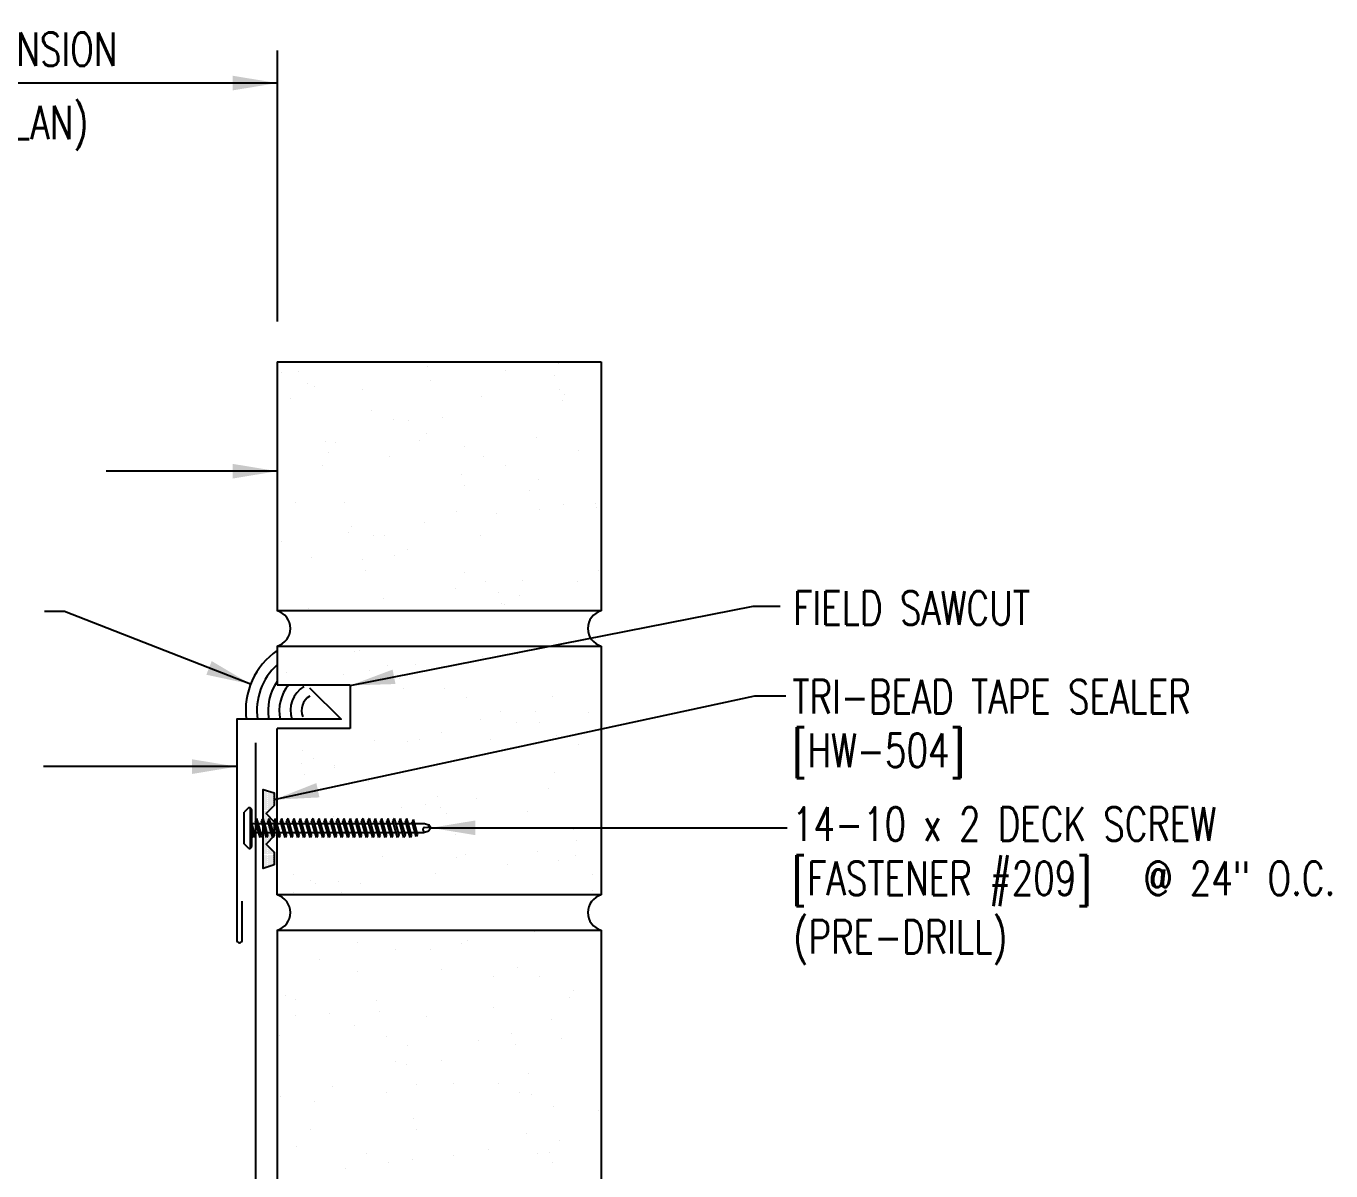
# Model space of a CAD drawing. Extents: x 15.7 to 45.3, y 14.8 to 40.6.
# Drawn here: x 30.68 to 45.28, y 27.77 to 40.58 of the extents above; entities that cross this region are included whole.
import ezdxf

# ---------------------------------------------------------------- set-up
doc = ezdxf.new("R2010")
doc.units = 0
doc.header["$LTSCALE"] = 4
doc.header["$MEASUREMENT"] = 0
doc.layers.get('0').update_dxf_attribs({"linetype": 'CONTINUOUS'})
for name, color, linetype in [('DIM', 2, 'CONTINUOUS'), ('FASTENER', 9, 'CONTINUOUS'), ('SEALANT', 8, 'CONTINUOUS'), ('TAPE', 9, 'CONTINUOUS'), ('TEXT', 2, 'CONTINUOUS'), ('TRIM', 6, 'CONTINUOUS'), ('WALL', 7, 'CONTINUOUS')]:
    doc.layers.add(name, color=color, linetype=linetype)
doc.styles.add('TEXT', font='SIMPLEX.shx', dxfattribs={"width": 0.75, "height": 0.375})
doc.styles.add('TEXT1', font='ROMANS.shx', dxfattribs={"width": 0.75, "height": 0.375})
doc.dimstyles.new('DETAIL$7', dxfattribs={"dimscale": 4, "dimtxt": 0.375, "dimasz": 0.125, "dimexe": 0.0625, "dimexo": 0.0625, "dimgap": 0.0625, "dimtad": 1, "dimdec": 4, "dimzin": 3, "dimdsep": 46, "dimlunit": 4, "dimtxsty": 'TEXT', "dimblk": 'ARCHTICK', "dimcen": 0.0625, "dimclrd": 7, "dimclre": 7, "dimclrt": 2, "dimadec": 0, "dimazin": 0, "dimtfac": 0.6, "dimtdec": 4, "dimtmove": 0, "dimatfit": 3, "dimfxl": 0, "dimfrac": 2, "dimtolj": 1, "dimtzin": 0, "dimarcsym": 0})

# ---------------------------------------------------------------- blocks, each defined once
blk = doc.blocks.new('_ArchTick')
at = {"color": 0, "const_width": 0.15}
blk.add_lwpolyline([(-0.5, -0.5), (0.5, 0.5)], dxfattribs=at)
blk = doc.blocks.new('*X11')
at = {"color": 0}
for p, q in [((-0.434, 0.135), (-0.434, 0.135)), ((-0.434, 0.123), (-0.434, 0.123)), ((-0.422, 0.141), (-0.422, 0.141)), ((-0.422, 0.129), (-0.422, 0.129)), ((-0.422, 0.117), (-0.422, 0.117)), ((-0.422, 0.105), (-0.422, 0.105)), ((-0.422, 0.094), (-0.422, 0.094)), ((-0.422, 0.082), (-0.422, 0.082)), ((-0.41, 0.135), (-0.41, 0.135)), ((-0.41, 0.123), (-0.41, 0.123)), ((-0.41, 0.111), (-0.41, 0.111)), ((-0.41, 0.1), (-0.41, 0.1)), ((-0.41, 0.088), (-0.41, 0.088)), ((-0.41, 0.076), (-0.41, 0.076)), ((-0.41, 0.064), (-0.41, 0.064)), ((-0.41, 0.053), (-0.41, 0.053)), ((-0.41, 0.041), (-0.41, 0.041)), ((-0.398, 0.141), (-0.398, 0.141)), ((-0.398, 0.129), (-0.398, 0.129)), ((-0.398, 0.117), (-0.398, 0.117)), ((-0.398, 0.105), (-0.398, 0.105)), ((-0.398, 0.094), (-0.398, 0.094)), ((-0.398, 0.082), (-0.398, 0.082)), ((-0.398, 0.07), (-0.398, 0.07)), ((-0.398, 0.059), (-0.398, 0.059)), ((-0.398, 0.047), (-0.398, 0.047)), ((-0.398, 0.035), (-0.398, 0.035)), ((-0.398, 0.023), (-0.398, 0.023)), ((-0.387, 0.135), (-0.387, 0.135)), ((-0.387, 0.123), (-0.387, 0.123)), ((-0.387, 0.111), (-0.387, 0.111)), ((-0.387, 0.1), (-0.387, 0.1)), ((-0.387, 0.088), (-0.387, 0.088)), ((-0.387, 0.076), (-0.387, 0.076)), ((-0.387, 0.064), (-0.387, 0.064)), ((-0.387, 0.053), (-0.387, 0.053)), ((-0.387, 0.041), (-0.387, 0.041)), ((-0.387, 0.029), (-0.387, 0.029)), ((-0.375, 0.141), (-0.375, 0.141)), ((-0.375, 0.129), (-0.375, 0.129)), ((-0.375, 0.117), (-0.375, 0.117)), ((-0.375, 0.105), (-0.375, 0.105)), ((-0.375, 0.094), (-0.375, 0.094)), ((-0.375, 0.082), (-0.375, 0.082)), ((-0.375, 0.07), (-0.375, 0.07)), ((-0.375, 0.059), (-0.375, 0.059)), ((-0.375, 0.047), (-0.375, 0.047)), ((-0.375, 0.035), (-0.375, 0.035)), ((-0.375, 0.023), (-0.375, 0.023)), ((-0.363, 0.135), (-0.363, 0.135)), ((-0.363, 0.123), (-0.363, 0.123)), ((-0.363, 0.111), (-0.363, 0.111)), ((-0.363, 0.1), (-0.363, 0.1)), ((-0.363, 0.088), (-0.363, 0.088)), ((-0.363, 0.076), (-0.363, 0.076)), ((-0.363, 0.064), (-0.363, 0.064)), ((-0.363, 0.053), (-0.363, 0.053)), ((-0.363, 0.041), (-0.363, 0.041)), ((-0.363, 0.029), (-0.363, 0.029)), ((-0.352, 0.141), (-0.352, 0.141)), ((-0.352, 0.129), (-0.352, 0.129)), ((-0.352, 0.117), (-0.352, 0.117)), ((-0.352, 0.105), (-0.352, 0.105)), ((-0.352, 0.094), (-0.352, 0.094)), ((-0.352, 0.082), (-0.352, 0.082)), ((-0.352, 0.07), (-0.352, 0.07)), ((-0.352, 0.059), (-0.352, 0.059)), ((-0.352, 0.047), (-0.352, 0.047)), ((-0.352, 0.035), (-0.352, 0.035)), ((-0.352, 0.023), (-0.352, 0.023)), ((-0.34, 0.135), (-0.34, 0.135)), ((-0.34, 0.123), (-0.34, 0.123)), ((-0.34, 0.111), (-0.34, 0.111)), ((-0.34, 0.1), (-0.34, 0.1)), ((-0.34, 0.088), (-0.34, 0.088)), ((-0.34, 0.076), (-0.34, 0.076)), ((-0.34, 0.064), (-0.34, 0.064)), ((-0.34, 0.053), (-0.34, 0.053)), ((-0.34, 0.041), (-0.34, 0.041)), ((-0.34, 0.029), (-0.34, 0.029)), ((-0.328, 0.141), (-0.328, 0.141)), ((-0.328, 0.129), (-0.328, 0.129)), ((-0.328, 0.117), (-0.328, 0.117)), ((-0.328, 0.105), (-0.328, 0.105)), ((-0.328, 0.094), (-0.328, 0.094)), ((-0.328, 0.082), (-0.328, 0.082)), ((-0.328, 0.07), (-0.328, 0.07)), ((-0.328, 0.059), (-0.328, 0.059)), ((-0.328, 0.047), (-0.328, 0.047)), ((-0.328, 0.035), (-0.328, 0.035)), ((-0.328, 0.023), (-0.328, 0.023)), ((-0.316, 0.135), (-0.316, 0.135)), ((-0.316, 0.123), (-0.316, 0.123)), ((-0.316, 0.111), (-0.316, 0.111)), ((-0.316, 0.1), (-0.316, 0.1)), ((-0.316, 0.088), (-0.316, 0.088)), ((-0.316, 0.076), (-0.316, 0.076)), ((-0.316, 0.064), (-0.316, 0.064)), ((-0.316, 0.053), (-0.316, 0.053)), ((-0.316, 0.041), (-0.316, 0.041)), ((-0.316, 0.029), (-0.316, 0.029)), ((-0.305, 0.141), (-0.305, 0.141)), ((-0.305, 0.129), (-0.305, 0.129)), ((-0.305, 0.117), (-0.305, 0.117)), ((-0.305, 0.105), (-0.305, 0.105)), ((-0.305, 0.094), (-0.305, 0.094)), ((-0.305, 0.082), (-0.305, 0.082)), ((-0.305, 0.07), (-0.305, 0.07)), ((-0.305, 0.059), (-0.305, 0.059)), ((-0.305, 0.047), (-0.305, 0.047)), ((-0.305, 0.035), (-0.305, 0.035)), ((-0.305, 0.023), (-0.305, 0.023)), ((-0.293, 0.135), (-0.293, 0.135)), ((-0.293, 0.123), (-0.293, 0.123)), ((-0.293, 0.111), (-0.293, 0.111)), ((-0.293, 0.1), (-0.293, 0.1)), ((-0.293, 0.088), (-0.293, 0.088)), ((-0.293, 0.076), (-0.293, 0.076)), ((-0.293, 0.064), (-0.293, 0.064)), ((-0.293, 0.053), (-0.293, 0.053)), ((-0.293, 0.041), (-0.293, 0.041)), ((-0.293, 0.029), (-0.293, 0.029)), ((-0.281, 0.141), (-0.281, 0.141)), ((-0.281, 0.129), (-0.281, 0.129)), ((-0.281, 0.117), (-0.281, 0.117)), ((-0.281, 0.105), (-0.281, 0.105)), ((-0.281, 0.094), (-0.281, 0.094)), ((-0.281, 0.082), (-0.281, 0.082)), ((-0.281, 0.07), (-0.281, 0.07)), ((-0.281, 0.059), (-0.281, 0.059)), ((-0.281, 0.047), (-0.281, 0.047)), ((-0.281, 0.035), (-0.281, 0.035)), ((-0.281, 0.023), (-0.281, 0.023)), ((-0.27, 0.135), (-0.27, 0.135)), ((-0.27, 0.123), (-0.27, 0.123)), ((-0.27, 0.111), (-0.27, 0.111)), ((-0.27, 0.1), (-0.27, 0.1)), ((-0.27, 0.088), (-0.27, 0.088)), ((-0.27, 0.076), (-0.27, 0.076)), ((-0.27, 0.064), (-0.27, 0.064)), ((-0.27, 0.053), (-0.27, 0.053)), ((-0.27, 0.041), (-0.27, 0.041)), ((-0.27, 0.029), (-0.27, 0.029)), ((-0.258, 0.141), (-0.258, 0.141)), ((-0.258, 0.129), (-0.258, 0.129)), ((-0.258, 0.117), (-0.258, 0.117)), ((-0.258, 0.105), (-0.258, 0.105)), ((-0.258, 0.094), (-0.258, 0.094)), ((-0.258, 0.082), (-0.258, 0.082)), ((-0.258, 0.07), (-0.258, 0.07)), ((-0.258, 0.059), (-0.258, 0.059)), ((-0.258, 0.047), (-0.258, 0.047)), ((-0.258, 0.035), (-0.258, 0.035)), ((-0.258, 0.023), (-0.258, 0.023)), ((-0.246, 0.135), (-0.246, 0.135)), ((-0.246, 0.123), (-0.246, 0.123)), ((-0.246, 0.111), (-0.246, 0.111)), ((-0.246, 0.1), (-0.246, 0.1)), ((-0.246, 0.088), (-0.246, 0.088)), ((-0.246, 0.076), (-0.246, 0.076)), ((-0.246, 0.064), (-0.246, 0.064)), ((-0.246, 0.053), (-0.246, 0.053)), ((-0.246, 0.041), (-0.246, 0.041)), ((-0.234, 0.141), (-0.234, 0.141)), ((-0.234, 0.129), (-0.234, 0.129)), ((-0.234, 0.117), (-0.234, 0.117)), ((-0.234, 0.105), (-0.234, 0.105)), ((-0.234, 0.094), (-0.234, 0.094)), ((-0.234, 0.082), (-0.234, 0.082)), ((-0.234, 0.07), (-0.234, 0.07)), ((-0.234, 0.059), (-0.234, 0.059)), ((-0.234, 0.047), (-0.234, 0.047)), ((-0.223, 0.135), (-0.223, 0.135)), ((-0.223, 0.123), (-0.223, 0.123)), ((-0.223, 0.111), (-0.223, 0.111)), ((-0.223, 0.1), (-0.223, 0.1)), ((-0.223, 0.088), (-0.223, 0.088)), ((-0.223, 0.076), (-0.223, 0.076)), ((-0.223, 0.064), (-0.223, 0.064)), ((-0.211, 0.141), (-0.211, 0.141)), ((-0.211, 0.129), (-0.211, 0.129)), ((-0.211, 0.117), (-0.211, 0.117)), ((-0.211, 0.105), (-0.211, 0.105)), ((-0.211, 0.094), (-0.211, 0.094)), ((-0.211, 0.082), (-0.211, 0.082)), ((-0.211, 0.07), (-0.211, 0.07)), ((-0.199, 0.135), (-0.199, 0.135)), ((-0.199, 0.123), (-0.199, 0.123)), ((-0.199, 0.111), (-0.199, 0.111)), ((-0.199, 0.1), (-0.199, 0.1)), ((-0.199, 0.088), (-0.199, 0.088)), ((-0.188, 0.141), (-0.188, 0.141)), ((-0.188, 0.129), (-0.188, 0.129)), ((-0.188, 0.117), (-0.188, 0.117)), ((-0.188, 0.105), (-0.188, 0.105)), ((-0.188, 0.094), (-0.188, 0.094)), ((-0.176, 0.135), (-0.176, 0.135)), ((-0.176, 0.123), (-0.176, 0.123)), ((-0.176, 0.111), (-0.176, 0.111)), ((-0.164, 0.141), (-0.164, 0.141)), ((-0.164, 0.129), (-0.164, 0.129)), ((-0.164, 0.117), (-0.164, 0.117)), ((-0.164, 0.105), (-0.164, 0.105)), ((-0.152, 0.135), (-0.152, 0.135)), ((-0.152, 0.123), (-0.152, 0.123)), ((-0.152, 0.111), (-0.152, 0.111)), ((-0.152, 0.1), (-0.152, 0.1)), ((-0.141, 0.141), (-0.141, 0.141)), ((-0.141, 0.129), (-0.141, 0.129)), ((-0.141, 0.117), (-0.141, 0.117)), ((-0.141, 0.105), (-0.141, 0.105)), ((-0.141, 0.094), (-0.141, 0.094)), ((-0.141, 0.082), (-0.141, 0.082)), ((-0.129, 0.135), (-0.129, 0.135)), ((-0.129, 0.123), (-0.129, 0.123)), ((-0.129, 0.111), (-0.129, 0.111)), ((-0.129, 0.1), (-0.129, 0.1)), ((-0.129, 0.088), (-0.129, 0.088)), ((-0.129, 0.076), (-0.129, 0.076)), ((-0.117, 0.141), (-0.117, 0.141)), ((-0.117, 0.129), (-0.117, 0.129)), ((-0.117, 0.117), (-0.117, 0.117)), ((-0.117, 0.105), (-0.117, 0.105)), ((-0.117, 0.094), (-0.117, 0.094)), ((-0.117, 0.082), (-0.117, 0.082)), ((-0.117, 0.07), (-0.117, 0.07)), ((-0.117, 0.059), (-0.117, 0.059)), ((-0.105, 0.135), (-0.105, 0.135)), ((-0.105, 0.123), (-0.105, 0.123)), ((-0.105, 0.111), (-0.105, 0.111)), ((-0.105, 0.1), (-0.105, 0.1)), ((-0.105, 0.088), (-0.105, 0.088)), ((-0.105, 0.076), (-0.105, 0.076)), ((-0.105, 0.064), (-0.105, 0.064)), ((-0.105, 0.053), (-0.105, 0.053)), ((-0.094, 0.141), (-0.094, 0.141)), ((-0.094, 0.129), (-0.094, 0.129)), ((-0.094, 0.117), (-0.094, 0.117)), ((-0.094, 0.105), (-0.094, 0.105)), ((-0.094, 0.094), (-0.094, 0.094)), ((-0.094, 0.082), (-0.094, 0.082)), ((-0.094, 0.07), (-0.094, 0.07)), ((-0.094, 0.059), (-0.094, 0.059)), ((-0.094, 0.047), (-0.094, 0.047)), ((-0.094, 0.035), (-0.094, 0.035)), ((-0.082, 0.135), (-0.082, 0.135)), ((-0.082, 0.123), (-0.082, 0.123)), ((-0.082, 0.111), (-0.082, 0.111)), ((-0.082, 0.1), (-0.082, 0.1)), ((-0.082, 0.088), (-0.082, 0.088)), ((-0.082, 0.076), (-0.082, 0.076)), ((-0.082, 0.064), (-0.082, 0.064)), ((-0.082, 0.053), (-0.082, 0.053)), ((-0.082, 0.041), (-0.082, 0.041)), ((-0.082, 0.029), (-0.082, 0.029)), ((-0.07, 0.141), (-0.07, 0.141)), ((-0.07, 0.129), (-0.07, 0.129)), ((-0.07, 0.117), (-0.07, 0.117)), ((-0.07, 0.105), (-0.07, 0.105)), ((-0.07, 0.094), (-0.07, 0.094)), ((-0.07, 0.082), (-0.07, 0.082)), ((-0.07, 0.07), (-0.07, 0.07)), ((-0.07, 0.059), (-0.07, 0.059)), ((-0.07, 0.047), (-0.07, 0.047)), ((-0.07, 0.035), (-0.07, 0.035)), ((-0.07, 0.023), (-0.07, 0.023)), ((-0.059, 0.135), (-0.059, 0.135)), ((-0.059, 0.123), (-0.059, 0.123)), ((-0.059, 0.111), (-0.059, 0.111)), ((-0.059, 0.1), (-0.059, 0.1)), ((-0.059, 0.088), (-0.059, 0.088)), ((-0.059, 0.076), (-0.059, 0.076)), ((-0.059, 0.064), (-0.059, 0.064)), ((-0.059, 0.053), (-0.059, 0.053)), ((-0.059, 0.041), (-0.059, 0.041)), ((-0.059, 0.029), (-0.059, 0.029)), ((-0.047, 0.141), (-0.047, 0.141)), ((-0.047, 0.129), (-0.047, 0.129)), ((-0.047, 0.117), (-0.047, 0.117)), ((-0.047, 0.105), (-0.047, 0.105)), ((-0.047, 0.094), (-0.047, 0.094)), ((-0.047, 0.082), (-0.047, 0.082)), ((-0.047, 0.07), (-0.047, 0.07)), ((-0.047, 0.059), (-0.047, 0.059)), ((-0.047, 0.047), (-0.047, 0.047)), ((-0.047, 0.035), (-0.047, 0.035)), ((-0.047, 0.023), (-0.047, 0.023)), ((-0.035, 0.135), (-0.035, 0.135)), ((-0.035, 0.123), (-0.035, 0.123)), ((-0.035, 0.111), (-0.035, 0.111)), ((-0.035, 0.1), (-0.035, 0.1)), ((-0.035, 0.088), (-0.035, 0.088)), ((-0.035, 0.076), (-0.035, 0.076)), ((-0.035, 0.064), (-0.035, 0.064)), ((-0.035, 0.053), (-0.035, 0.053)), ((-0.035, 0.041), (-0.035, 0.041)), ((-0.035, 0.029), (-0.035, 0.029)), ((-0.023, 0.141), (-0.023, 0.141)), ((-0.023, 0.129), (-0.023, 0.129)), ((-0.023, 0.117), (-0.023, 0.117)), ((-0.023, 0.105), (-0.023, 0.105)), ((-0.023, 0.094), (-0.023, 0.094)), ((-0.023, 0.082), (-0.023, 0.082)), ((-0.023, 0.07), (-0.023, 0.07)), ((-0.023, 0.059), (-0.023, 0.059)), ((-0.023, 0.047), (-0.023, 0.047)), ((-0.023, 0.035), (-0.023, 0.035)), ((-0.023, 0.023), (-0.023, 0.023)), ((-0.012, 0.135), (-0.012, 0.135)), ((-0.012, 0.123), (-0.012, 0.123)), ((-0.012, 0.111), (-0.012, 0.111)), ((-0.012, 0.1), (-0.012, 0.1)), ((-0.012, 0.088), (-0.012, 0.088)), ((-0.012, 0.076), (-0.012, 0.076)), ((-0.012, 0.064), (-0.012, 0.064)), ((-0.012, 0.053), (-0.012, 0.053)), ((-0.012, 0.041), (-0.012, 0.041)), ((-0.012, 0.029), (-0.012, 0.029)), ((0, 0.141), (0, 0.141)), ((0, 0.129), (0, 0.129)), ((0, 0.117), (0, 0.117)), ((0, 0.105), (0, 0.105)), ((0, 0.094), (0, 0.094)), ((0, 0.082), (0, 0.082)), ((0, 0.07), (0, 0.07)), ((0, 0.059), (0, 0.059)), ((0, 0.047), (0, 0.047)), ((0, 0.035), (0, 0.035)), ((0, 0.023), (0, 0.023)), ((0.012, 0.135), (0.012, 0.135)), ((0.012, 0.123), (0.012, 0.123)), ((0.012, 0.111), (0.012, 0.111)), ((0.012, 0.1), (0.012, 0.1)), ((0.012, 0.088), (0.012, 0.088)), ((0.012, 0.076), (0.012, 0.076)), ((0.012, 0.064), (0.012, 0.064)), ((0.012, 0.053), (0.012, 0.053)), ((0.012, 0.041), (0.012, 0.041)), ((0.012, 0.029), (0.012, 0.029)), ((0.023, 0.141), (0.023, 0.141)), ((0.023, 0.129), (0.023, 0.129)), ((0.023, 0.117), (0.023, 0.117)), ((0.023, 0.105), (0.023, 0.105)), ((0.023, 0.094), (0.023, 0.094)), ((0.023, 0.082), (0.023, 0.082)), ((0.023, 0.07), (0.023, 0.07)), ((0.023, 0.059), (0.023, 0.059)), ((0.023, 0.047), (0.023, 0.047)), ((0.023, 0.035), (0.023, 0.035)), ((0.023, 0.023), (0.023, 0.023)), ((0.035, 0.135), (0.035, 0.135)), ((0.035, 0.123), (0.035, 0.123)), ((0.035, 0.111), (0.035, 0.111)), ((0.035, 0.1), (0.035, 0.1)), ((0.035, 0.088), (0.035, 0.088)), ((0.035, 0.076), (0.035, 0.076)), ((0.035, 0.064), (0.035, 0.064)), ((0.035, 0.053), (0.035, 0.053)), ((0.035, 0.041), (0.035, 0.041)), ((0.035, 0.029), (0.035, 0.029)), ((0.047, 0.141), (0.047, 0.141)), ((0.047, 0.129), (0.047, 0.129)), ((0.047, 0.117), (0.047, 0.117)), ((0.047, 0.105), (0.047, 0.105)), ((0.047, 0.094), (0.047, 0.094)), ((0.047, 0.082), (0.047, 0.082)), ((0.047, 0.07), (0.047, 0.07)), ((0.047, 0.059), (0.047, 0.059)), ((0.047, 0.047), (0.047, 0.047)), ((0.047, 0.035), (0.047, 0.035)), ((0.047, 0.023), (0.047, 0.023)), ((0.059, 0.135), (0.059, 0.135)), ((0.059, 0.123), (0.059, 0.123)), ((0.059, 0.111), (0.059, 0.111)), ((0.059, 0.1), (0.059, 0.1)), ((0.059, 0.088), (0.059, 0.088)), ((0.059, 0.076), (0.059, 0.076)), ((0.059, 0.064), (0.059, 0.064)), ((0.059, 0.053), (0.059, 0.053)), ((0.059, 0.041), (0.059, 0.041)), ((0.059, 0.029), (0.059, 0.029)), ((0.07, 0.141), (0.07, 0.141)), ((0.07, 0.129), (0.07, 0.129)), ((0.07, 0.117), (0.07, 0.117)), ((0.07, 0.105), (0.07, 0.105)), ((0.07, 0.094), (0.07, 0.094)), ((0.07, 0.082), (0.07, 0.082)), ((0.07, 0.07), (0.07, 0.07)), ((0.07, 0.059), (0.07, 0.059)), ((0.07, 0.047), (0.07, 0.047)), ((0.07, 0.035), (0.07, 0.035)), ((0.07, 0.023), (0.07, 0.023)), ((0.082, 0.135), (0.082, 0.135)), ((0.082, 0.123), (0.082, 0.123)), ((0.082, 0.111), (0.082, 0.111)), ((0.082, 0.1), (0.082, 0.1)), ((0.082, 0.088), (0.082, 0.088)), ((0.082, 0.076), (0.082, 0.076)), ((0.082, 0.064), (0.082, 0.064)), ((0.082, 0.053), (0.082, 0.053)), ((0.082, 0.041), (0.082, 0.041)), ((0.082, 0.029), (0.082, 0.029)), ((0.094, 0.141), (0.094, 0.141)), ((0.094, 0.129), (0.094, 0.129)), ((0.094, 0.117), (0.094, 0.117)), ((0.094, 0.105), (0.094, 0.105)), ((0.094, 0.094), (0.094, 0.094)), ((0.094, 0.082), (0.094, 0.082)), ((0.094, 0.07), (0.094, 0.07)), ((0.094, 0.059), (0.094, 0.059)), ((0.094, 0.047), (0.094, 0.047)), ((0.094, 0.035), (0.094, 0.035)), ((0.105, 0.135), (0.105, 0.135)), ((0.105, 0.123), (0.105, 0.123)), ((0.105, 0.111), (0.105, 0.111)), ((0.105, 0.1), (0.105, 0.1)), ((0.105, 0.088), (0.105, 0.088)), ((0.105, 0.076), (0.105, 0.076)), ((0.105, 0.064), (0.105, 0.064)), ((0.105, 0.053), (0.105, 0.053)), ((0.117, 0.141), (0.117, 0.141)), ((0.117, 0.129), (0.117, 0.129)), ((0.117, 0.117), (0.117, 0.117)), ((0.117, 0.105), (0.117, 0.105)), ((0.117, 0.094), (0.117, 0.094)), ((0.117, 0.082), (0.117, 0.082)), ((0.117, 0.07), (0.117, 0.07)), ((0.117, 0.059), (0.117, 0.059)), ((0.129, 0.135), (0.129, 0.135)), ((0.129, 0.123), (0.129, 0.123)), ((0.129, 0.111), (0.129, 0.111)), ((0.129, 0.1), (0.129, 0.1)), ((0.129, 0.088), (0.129, 0.088)), ((0.129, 0.076), (0.129, 0.076)), ((0.141, 0.141), (0.141, 0.141)), ((0.141, 0.129), (0.141, 0.129)), ((0.141, 0.117), (0.141, 0.117)), ((0.141, 0.105), (0.141, 0.105)), ((0.141, 0.094), (0.141, 0.094)), ((0.141, 0.082), (0.141, 0.082)), ((0.152, 0.135), (0.152, 0.135)), ((0.152, 0.123), (0.152, 0.123)), ((0.152, 0.111), (0.152, 0.111)), ((0.152, 0.1), (0.152, 0.1)), ((0.164, 0.141), (0.164, 0.141)), ((0.164, 0.129), (0.164, 0.129)), ((0.164, 0.117), (0.164, 0.117)), ((0.164, 0.105), (0.164, 0.105)), ((0.176, 0.135), (0.176, 0.135)), ((0.176, 0.123), (0.176, 0.123)), ((0.176, 0.111), (0.176, 0.111)), ((0.188, 0.141), (0.188, 0.141)), ((0.188, 0.129), (0.188, 0.129)), ((0.188, 0.117), (0.188, 0.117)), ((0.188, 0.105), (0.188, 0.105)), ((0.188, 0.094), (0.188, 0.094)), ((0.199, 0.135), (0.199, 0.135)), ((0.199, 0.123), (0.199, 0.123)), ((0.199, 0.111), (0.199, 0.111)), ((0.199, 0.1), (0.199, 0.1)), ((0.199, 0.088), (0.199, 0.088)), ((0.211, 0.141), (0.211, 0.141)), ((0.211, 0.129), (0.211, 0.129)), ((0.211, 0.117), (0.211, 0.117)), ((0.211, 0.105), (0.211, 0.105)), ((0.211, 0.094), (0.211, 0.094)), ((0.211, 0.082), (0.211, 0.082)), ((0.211, 0.07), (0.211, 0.07)), ((0.223, 0.135), (0.223, 0.135)), ((0.223, 0.123), (0.223, 0.123)), ((0.223, 0.111), (0.223, 0.111)), ((0.223, 0.1), (0.223, 0.1)), ((0.223, 0.088), (0.223, 0.088)), ((0.223, 0.076), (0.223, 0.076)), ((0.223, 0.064), (0.223, 0.064)), ((0.234, 0.141), (0.234, 0.141)), ((0.234, 0.129), (0.234, 0.129)), ((0.234, 0.117), (0.234, 0.117)), ((0.234, 0.105), (0.234, 0.105)), ((0.234, 0.094), (0.234, 0.094)), ((0.234, 0.082), (0.234, 0.082)), ((0.234, 0.07), (0.234, 0.07)), ((0.234, 0.059), (0.234, 0.059)), ((0.234, 0.047), (0.234, 0.047)), ((0.246, 0.135), (0.246, 0.135)), ((0.246, 0.123), (0.246, 0.123)), ((0.246, 0.111), (0.246, 0.111)), ((0.246, 0.1), (0.246, 0.1)), ((0.246, 0.088), (0.246, 0.088)), ((0.246, 0.076), (0.246, 0.076)), ((0.246, 0.064), (0.246, 0.064)), ((0.246, 0.053), (0.246, 0.053)), ((0.246, 0.041), (0.246, 0.041)), ((0.258, 0.141), (0.258, 0.141)), ((0.258, 0.129), (0.258, 0.129)), ((0.258, 0.117), (0.258, 0.117)), ((0.258, 0.105), (0.258, 0.105)), ((0.258, 0.094), (0.258, 0.094)), ((0.258, 0.082), (0.258, 0.082)), ((0.258, 0.07), (0.258, 0.07)), ((0.258, 0.059), (0.258, 0.059)), ((0.258, 0.047), (0.258, 0.047)), ((0.258, 0.035), (0.258, 0.035)), ((0.258, 0.023), (0.258, 0.023)), ((0.27, 0.135), (0.27, 0.135)), ((0.27, 0.123), (0.27, 0.123)), ((0.27, 0.111), (0.27, 0.111)), ((0.27, 0.1), (0.27, 0.1)), ((0.27, 0.088), (0.27, 0.088)), ((0.27, 0.076), (0.27, 0.076)), ((0.27, 0.064), (0.27, 0.064)), ((0.27, 0.053), (0.27, 0.053)), ((0.27, 0.041), (0.27, 0.041)), ((0.27, 0.029), (0.27, 0.029)), ((0.281, 0.141), (0.281, 0.141)), ((0.281, 0.129), (0.281, 0.129)), ((0.281, 0.117), (0.281, 0.117)), ((0.281, 0.105), (0.281, 0.105)), ((0.281, 0.094), (0.281, 0.094)), ((0.281, 0.082), (0.281, 0.082)), ((0.281, 0.07), (0.281, 0.07)), ((0.281, 0.059), (0.281, 0.059)), ((0.281, 0.047), (0.281, 0.047)), ((0.281, 0.035), (0.281, 0.035)), ((0.281, 0.023), (0.281, 0.023)), ((0.293, 0.135), (0.293, 0.135)), ((0.293, 0.123), (0.293, 0.123)), ((0.293, 0.111), (0.293, 0.111)), ((0.293, 0.1), (0.293, 0.1)), ((0.293, 0.088), (0.293, 0.088)), ((0.293, 0.076), (0.293, 0.076)), ((0.293, 0.064), (0.293, 0.064)), ((0.293, 0.053), (0.293, 0.053)), ((0.293, 0.041), (0.293, 0.041)), ((0.293, 0.029), (0.293, 0.029)), ((0.305, 0.141), (0.305, 0.141)), ((0.305, 0.129), (0.305, 0.129)), ((0.305, 0.117), (0.305, 0.117)), ((0.305, 0.105), (0.305, 0.105)), ((0.305, 0.094), (0.305, 0.094)), ((0.305, 0.082), (0.305, 0.082)), ((0.305, 0.07), (0.305, 0.07)), ((0.305, 0.059), (0.305, 0.059)), ((0.305, 0.047), (0.305, 0.047)), ((0.305, 0.035), (0.305, 0.035)), ((0.305, 0.023), (0.305, 0.023)), ((0.316, 0.135), (0.316, 0.135)), ((0.316, 0.123), (0.316, 0.123)), ((0.316, 0.111), (0.316, 0.111)), ((0.316, 0.1), (0.316, 0.1)), ((0.316, 0.088), (0.316, 0.088)), ((0.316, 0.076), (0.316, 0.076)), ((0.316, 0.064), (0.316, 0.064)), ((0.316, 0.053), (0.316, 0.053)), ((0.316, 0.041), (0.316, 0.041)), ((0.316, 0.029), (0.316, 0.029)), ((0.328, 0.141), (0.328, 0.141)), ((0.328, 0.129), (0.328, 0.129)), ((0.328, 0.117), (0.328, 0.117)), ((0.328, 0.105), (0.328, 0.105)), ((0.328, 0.094), (0.328, 0.094)), ((0.328, 0.082), (0.328, 0.082)), ((0.328, 0.07), (0.328, 0.07)), ((0.328, 0.059), (0.328, 0.059)), ((0.328, 0.047), (0.328, 0.047)), ((0.328, 0.035), (0.328, 0.035)), ((0.328, 0.023), (0.328, 0.023)), ((0.34, 0.135), (0.34, 0.135)), ((0.34, 0.123), (0.34, 0.123)), ((0.34, 0.111), (0.34, 0.111)), ((0.34, 0.1), (0.34, 0.1)), ((0.34, 0.088), (0.34, 0.088)), ((0.34, 0.076), (0.34, 0.076)), ((0.34, 0.064), (0.34, 0.064)), ((0.34, 0.053), (0.34, 0.053)), ((0.34, 0.041), (0.34, 0.041)), ((0.34, 0.029), (0.34, 0.029)), ((0.352, 0.141), (0.352, 0.141)), ((0.352, 0.129), (0.352, 0.129)), ((0.352, 0.117), (0.352, 0.117)), ((0.352, 0.105), (0.352, 0.105)), ((0.352, 0.094), (0.352, 0.094)), ((0.352, 0.082), (0.352, 0.082)), ((0.352, 0.07), (0.352, 0.07)), ((0.352, 0.059), (0.352, 0.059)), ((0.352, 0.047), (0.352, 0.047)), ((0.352, 0.035), (0.352, 0.035)), ((0.352, 0.023), (0.352, 0.023)), ((0.363, 0.135), (0.363, 0.135)), ((0.363, 0.123), (0.363, 0.123)), ((0.363, 0.111), (0.363, 0.111)), ((0.363, 0.1), (0.363, 0.1)), ((0.363, 0.088), (0.363, 0.088)), ((0.363, 0.076), (0.363, 0.076)), ((0.363, 0.064), (0.363, 0.064)), ((0.363, 0.053), (0.363, 0.053)), ((0.363, 0.041), (0.363, 0.041)), ((0.363, 0.029), (0.363, 0.029)), ((0.375, 0.141), (0.375, 0.141)), ((0.375, 0.129), (0.375, 0.129)), ((0.375, 0.117), (0.375, 0.117)), ((0.375, 0.105), (0.375, 0.105)), ((0.375, 0.094), (0.375, 0.094)), ((0.375, 0.082), (0.375, 0.082)), ((0.375, 0.07), (0.375, 0.07)), ((0.375, 0.059), (0.375, 0.059)), ((0.375, 0.047), (0.375, 0.047)), ((0.375, 0.035), (0.375, 0.035)), ((0.375, 0.023), (0.375, 0.023)), ((0.387, 0.135), (0.387, 0.135)), ((0.387, 0.123), (0.387, 0.123)), ((0.387, 0.111), (0.387, 0.111)), ((0.387, 0.1), (0.387, 0.1)), ((0.387, 0.088), (0.387, 0.088)), ((0.387, 0.076), (0.387, 0.076)), ((0.387, 0.064), (0.387, 0.064)), ((0.387, 0.053), (0.387, 0.053)), ((0.387, 0.041), (0.387, 0.041)), ((0.387, 0.029), (0.387, 0.029)), ((0.398, 0.141), (0.398, 0.141)), ((0.398, 0.129), (0.398, 0.129)), ((0.398, 0.117), (0.398, 0.117)), ((0.398, 0.105), (0.398, 0.105)), ((0.398, 0.094), (0.398, 0.094)), ((0.398, 0.082), (0.398, 0.082)), ((0.398, 0.07), (0.398, 0.07)), ((0.398, 0.059), (0.398, 0.059)), ((0.398, 0.047), (0.398, 0.047)), ((0.398, 0.035), (0.398, 0.035)), ((0.398, 0.023), (0.398, 0.023)), ((0.41, 0.135), (0.41, 0.135)), ((0.41, 0.123), (0.41, 0.123)), ((0.41, 0.111), (0.41, 0.111)), ((0.41, 0.1), (0.41, 0.1)), ((0.41, 0.088), (0.41, 0.088)), ((0.41, 0.076), (0.41, 0.076)), ((0.41, 0.064), (0.41, 0.064)), ((0.41, 0.053), (0.41, 0.053)), ((0.41, 0.041), (0.41, 0.041)), ((0.422, 0.141), (0.422, 0.141)), ((0.422, 0.129), (0.422, 0.129)), ((0.422, 0.117), (0.422, 0.117)), ((0.422, 0.105), (0.422, 0.105)), ((0.422, 0.094), (0.422, 0.094)), ((0.422, 0.082), (0.422, 0.082)), ((0.434, 0.135), (0.434, 0.135)), ((0.434, 0.123), (0.434, 0.123))]:
    blk.add_line(p, q, dxfattribs=at)
blk = doc.blocks.new('MB_DBTAP')
at = {"layer": 'TAPE', "color": 9}
blk.add_lwpolyline([(-0.403, 0.018), (-0.442, 0.141), (0.442, 0.141), (0.403, 0.018), (0.26, 0.018), (0.17, 0.109), (0.079, 0.018), (0, 0.018), (-0.079, 0.018), (-0.17, 0.109), (-0.26, 0.018)], close=True, dxfattribs=at)
at = {"layer": 'TAPE', "color": 251}
blk.add_blockref('*X11', (0, 0), dxfattribs=at)
blk = doc.blocks.new('A$C7D392131')
at = {"layer": 'WALL'}
for p, q in [((-12.651, 0), (-12.651, -2.715)), ((-12.651, 0), (-12.651, -2.786)), ((-9.026, 0), (-9.026, -2.786)), ((-9.026, -2.786), (-12.651, -2.786)), ((-12.651, -3.18), (-9.026, -3.18)), ((-12.651, -3.18), (-12.651, -3.614)), ((-9.026, -3.18), (-9.026, -5.966)), ((-12.651, -3.614), (-11.834, -3.614)), ((-11.834, -3.614), (-11.834, -4.103)), ((-12.651, -5.966), (-12.651, -4.103)), ((-11.834, -4.103), (-12.651, -4.103)), ((-9.026, -5.966), (-12.651, -5.966)), ((-12.651, -6.36), (-9.026, -6.36)), ((-12.651, -6.36), (-12.651, -9.146)), ((-9.026, -6.36), (-9.026, -9.146))]:
    blk.add_line(p, q, dxfattribs=at)
at = {"layer": 'WALL', "linetype": 'Continuous'}
for p, q in [((-12.608, -0.121), (-12.608, -0.121)), ((-12.411, -0.104), (-12.411, -0.104)), ((-10.973, -0.054), (-10.973, -0.054)), ((-10.096, -0.097), (-10.096, -0.097)), ((-9.503, -0.018), (-9.503, -0.018)), ((-12.317, -0.246), (-12.317, -0.246)), ((-12.229, -0.278), (-12.229, -0.278)), ((-10.939, -0.208), (-10.939, -0.208)), ((-9.55, -0.148), (-9.55, -0.148)), ((-12.498, -0.413), (-12.498, -0.413)), ((-11.693, -0.307), (-11.693, -0.307)), ((-10.369, -0.392), (-10.369, -0.392)), ((-9.49, -0.307), (-9.49, -0.307)), ((-9.452, -0.426), (-9.452, -0.426)), ((-9.435, -0.37), (-9.435, -0.37)), ((-11.597, -0.54), (-11.597, -0.54)), ((-11.354, -0.641), (-11.354, -0.641)), ((-11.176, -0.658), (-11.176, -0.658)), ((-10.796, -0.617), (-10.796, -0.617)), ((-10.975, -0.798), (-10.975, -0.798)), ((-9.745, -0.841), (-9.745, -0.841)), ((-12.114, -0.889), (-12.114, -0.889)), ((-12.077, -1.009), (-12.077, -1.009)), ((-11.995, -0.902), (-11.995, -0.902)), ((-11.061, -0.88), (-11.061, -0.88)), ((-10.551, -0.947), (-10.551, -0.947)), ((-9.275, -0.989), (-9.275, -0.989)), ((-12.147, -1.157), (-12.147, -1.157)), ((-11.393, -1.058), (-11.393, -1.058)), ((-10.342, -1.06), (-10.342, -1.06)), ((-10.1, -1.16), (-10.1, -1.16)), ((-10.593, -1.261), (-10.593, -1.261)), ((-10.555, -1.38), (-10.555, -1.38)), ((-9.826, -1.434), (-9.826, -1.434)), ((-9.721, -1.317), (-9.721, -1.317)), ((-12.447, -1.577), (-12.447, -1.577)), ((-11.899, -1.571), (-11.899, -1.571)), ((-9.446, -1.592), (-9.446, -1.592)), ((-9.088, -1.579), (-9.088, -1.579)), ((-10.645, -1.678), (-10.645, -1.678)), ((-10.2, -1.691), (-10.2, -1.691)), ((-9.711, -1.656), (-9.711, -1.656)), ((-9.072, -1.632), (-9.072, -1.632)), ((-9.034, -1.751), (-9.034, -1.751)), ((-11.814, -1.839), (-11.814, -1.839)), ((-11.005, -1.797), (-11.005, -1.797)), ((-12.601, -2.007), (-12.601, -2.007)), ((-11.848, -1.908), (-11.848, -1.908)), ((-11.572, -1.94), (-11.572, -1.94)), ((-11.453, -1.944), (-11.453, -1.944)), ((-10.378, -1.943), (-10.378, -1.943)), ((-12.272, -2.188), (-12.272, -2.188)), ((-11.337, -2.166), (-11.337, -2.166)), ((-11.193, -2.097), (-11.193, -2.097)), ((-11.696, -2.215), (-11.696, -2.215)), ((-11.659, -2.334), (-11.659, -2.334)), ((-9.058, -2.331), (-9.058, -2.331)), ((-10.56, -2.359), (-10.56, -2.359)), ((-10.318, -2.459), (-10.318, -2.459)), ((-9.901, -2.442), (-9.901, -2.442)), ((-9.295, -2.454), (-9.295, -2.454)), ((-10.654, -2.541), (-10.654, -2.541)), ((-10.175, -2.586), (-10.175, -2.586)), ((-9.939, -2.616), (-9.939, -2.616)), ((-12.302, -2.758), (-12.302, -2.758)), ((-11.46, -2.647), (-11.46, -2.647)), ((-10.137, -2.706), (-10.137, -2.706)), ((-10.103, -2.72), (-10.103, -2.72)), ((-9.512, -3.181), (-9.512, -3.181)), ((-11.789, -3.239), (-11.789, -3.239)), ((-11.729, -3.23), (-11.729, -3.23)), ((-10.355, -3.292), (-10.355, -3.292)), ((-9.96, -3.268), (-9.96, -3.268)), ((-12.548, -3.474), (-12.548, -3.474)), ((-11.914, -3.497), (-11.914, -3.497)), ((-11.614, -3.452), (-11.614, -3.452)), ((-11.411, -3.396), (-11.411, -3.396)), ((-11.108, -3.391), (-11.108, -3.391)), ((-11.278, -3.541), (-11.278, -3.541)), ((-11.241, -3.66), (-11.241, -3.66)), ((-10.778, -3.658), (-10.778, -3.658)), ((-10.535, -3.758), (-10.535, -3.758)), ((-9.572, -3.74), (-9.572, -3.74)), ((-10.156, -3.915), (-10.156, -3.915)), ((-9.757, -3.912), (-9.757, -3.912)), ((-9.161, -3.925), (-9.161, -3.925)), ((-10.379, -4.006), (-10.379, -4.006)), ((-9.967, -4.031), (-9.967, -4.031)), ((-9.719, -4.031), (-9.719, -4.031)), ((-11.063, -4.223), (-11.063, -4.223)), ((-10.809, -4.142), (-10.809, -4.142)), ((-10.264, -4.228), (-10.264, -4.228)), ((-9.524, -4.177), (-9.524, -4.177)), ((-12.368, -4.347), (-12.368, -4.347)), ((-11.563, -4.241), (-11.563, -4.241)), ((-11.198, -4.25), (-11.198, -4.25)), ((-9.281, -4.278), (-9.281, -4.278)), ((-12.381, -4.495), (-12.381, -4.495)), ((-12.25, -4.438), (-12.25, -4.438)), ((-12.005, -4.517), (-12.005, -4.517)), ((-12.344, -4.614), (-12.344, -4.614)), ((-12.007, -4.538), (-12.007, -4.538)), ((-9.542, -4.594), (-9.542, -4.594)), ((-11.89, -4.738), (-11.89, -4.738)), ((-11.628, -4.695), (-11.628, -4.695)), ((-9.616, -4.775), (-9.616, -4.775)), ((-9.029, -4.783), (-9.029, -4.783)), ((-10.996, -4.957), (-10.996, -4.957)), ((-10.86, -4.866), (-10.86, -4.866)), ((-10.421, -4.881), (-10.421, -4.881)), ((-12.017, -5.091), (-12.017, -5.091)), ((-11.264, -4.992), (-11.264, -4.992)), ((-10.823, -4.986), (-10.823, -4.986)), ((-10.753, -5.057), (-10.753, -5.057)), ((-9.848, -5.027), (-9.848, -5.027)), ((-12.166, -5.177), (-12.166, -5.177)), ((-10.374, -5.214), (-10.374, -5.214)), ((-9.339, -5.238), (-9.339, -5.238)), ((-10.655, -5.293), (-10.655, -5.293)), ((-9.302, -5.357), (-9.302, -5.357)), ((-11.474, -5.537), (-11.474, -5.537)), ((-10.645, -5.548), (-10.645, -5.548)), ((-10.54, -5.514), (-10.54, -5.514)), ((-9.741, -5.476), (-9.741, -5.476)), ((-9.316, -5.526), (-9.316, -5.526)), ((-10.07, -5.625), (-10.07, -5.625)), ((-9.499, -5.577), (-9.499, -5.577)), ((-12.467, -5.737), (-12.467, -5.737)), ((-12.282, -5.803), (-12.282, -5.803)), ((-12.225, -5.837), (-12.225, -5.837)), ((-11.963, -5.82), (-11.963, -5.82)), ((-11.718, -5.842), (-11.718, -5.842)), ((-10.876, -5.731), (-10.876, -5.731)), ((-9.12, -5.734), (-9.12, -5.734)), ((-12.472, -5.941), (-12.472, -5.941)), ((-11.926, -5.94), (-11.926, -5.94)), ((-9.124, -5.92), (-9.124, -5.92)), ((-9.771, -6.376), (-9.771, -6.376)), ((-11.748, -6.502), (-11.748, -6.502)), ((-10.592, -6.513), (-10.592, -6.513)), ((-10.524, -6.475), (-10.524, -6.475)), ((-12.173, -6.692), (-12.173, -6.692)), ((-11.33, -6.581), (-11.33, -6.581)), ((-10.932, -6.579), (-10.932, -6.579)), ((-11.751, -6.823), (-11.751, -6.823)), ((-10.816, -6.801), (-10.816, -6.801)), ((-9.959, -6.776), (-9.959, -6.776)), ((-10.227, -6.874), (-10.227, -6.874)), ((-9.717, -6.876), (-9.717, -6.876)), ((-12.558, -7.089), (-12.558, -7.089)), ((-12.443, -7.136), (-12.443, -7.136)), ((-11.545, -7.146), (-11.545, -7.146)), ((-9.383, -7.115), (-9.383, -7.115)), ((-9.338, -7.033), (-9.338, -7.033)), ((-12.064, -7.293), (-12.064, -7.293)), ((-11.508, -7.265), (-11.508, -7.265)), ((-10.225, -7.226), (-10.225, -7.226)), ((-12.442, -7.311), (-12.442, -7.311)), ((-11.784, -7.431), (-11.784, -7.431)), ((-10.979, -7.325), (-10.979, -7.325)), ((-9.582, -7.355), (-9.582, -7.355)), ((-12.627, -7.542), (-12.627, -7.542)), ((-11.431, -7.555), (-11.431, -7.555)), ((-10.024, -7.518), (-10.024, -7.518)), ((-9.466, -7.577), (-9.466, -7.577)), ((-11.188, -7.656), (-11.188, -7.656)), ((-10.401, -7.599), (-10.401, -7.599)), ((-9.987, -7.637), (-9.987, -7.637)), ((-11.33, -7.828), (-11.33, -7.828)), ((-11.208, -7.865), (-11.208, -7.865)), ((-10.81, -7.813), (-10.81, -7.813)), ((-9.031, -7.859), (-9.031, -7.859)), ((-9.837, -7.965), (-9.837, -7.965)), ((-12.648, -8.1), (-12.648, -8.1)), ((-12.027, -8.109), (-12.027, -8.109)), ((-11.433, -8.175), (-11.433, -8.175)), ((-11.093, -8.087), (-11.093, -8.087)), ((-10.68, -8.076), (-10.68, -8.076)), ((-10.177, -8.075), (-10.177, -8.075)), ((-9.934, -8.175), (-9.934, -8.175)), ((-12.611, -8.22), (-12.611, -8.22)), ((-12.239, -8.281), (-12.239, -8.281)), ((-9.809, -8.2), (-9.809, -8.2)), ((-9.555, -8.332), (-9.555, -8.332)), ((-9.051, -8.375), (-9.051, -8.375)), ((-12.281, -8.592), (-12.281, -8.592)), ((-11.127, -8.472), (-11.127, -8.472)), ((-11.09, -8.591), (-11.09, -8.591)), ((-9.858, -8.641), (-9.858, -8.641)), ((-9.486, -8.709), (-9.486, -8.709)), ((-12.433, -8.782), (-12.433, -8.782)), ((-11.649, -8.854), (-11.649, -8.854)), ((-10.677, -8.885), (-10.677, -8.885)), ((-10.291, -8.815), (-10.291, -8.815)), ((-9.743, -8.863), (-9.743, -8.863)), ((-9.606, -8.843), (-9.606, -8.843)), ((-11.888, -9.025), (-11.888, -9.025)), ((-11.406, -8.955), (-11.406, -8.955)), ((-11.134, -8.926), (-11.134, -8.926)), ((-9.569, -8.963), (-9.569, -8.963))]:
    blk.add_line(p, q, dxfattribs=at)
at = {"layer": 'WALL'}
for centre, start, end in [((-12.708, -2.983), 286.0665, 73.9335), ((-8.969, -2.983), 106.0665, 253.9335), ((-12.708, -6.163), 286.0665, 73.9335), ((-8.969, -6.163), 106.0665, 253.9335)]:
    blk.add_arc(centre, 0.205, start, end, dxfattribs=at)
blk = doc.blocks.new('A$C77364788')
at = {"layer": 'WALL'}
blk.add_line((-11.622, 0), (-7.997, 0), dxfattribs=at)
blk.add_blockref('A$C7D392131', (1.029, 0), dxfattribs=at)
blk = doc.blocks.new('df2')
at = {"layer": 'FASTENER'}
for p, q in [((-0.228, 0.073), (-0.178, 0.126)), ((-0.228, 0.073), (-0.228, 0.056)), ((-0.228, 0.056), (-0.204, 0.037)), ((0.228, 0.056), (-0.228, 0.056)), ((-0.204, 0.037), (0.204, 0.037)), ((-0.178, 0.126), (0.178, 0.126)), ((-0.107, 0.015), (-0.032, 0.037)), ((-0.08, 0), (-0.107, 0.015)), ((-0.08, 0), (0.05, 0.037)), ((-0.051, 0.037), (-0.051, 0.031)), ((-0.051, 0.008), (-0.051, -0.039)), ((0.051, 0.037), (0.051, -0.009)), ((0.228, 0.073), (0.178, 0.126)), ((0.228, 0.056), (0.204, 0.037)), ((0.228, 0.073), (0.228, 0.056)), ((-0.107, -0.055), (0.08, -0.001)), ((-0.08, -0.07), (-0.107, -0.055)), ((-0.107, -0.125), (0.08, -0.071)), ((-0.08, -0.14), (-0.107, -0.125)), ((-0.107, -0.195), (0.08, -0.141)), ((-0.08, -0.07), (0.107, -0.017)), ((-0.08, -0.14), (0.107, -0.087)), ((-0.051, -0.062), (-0.051, -0.109)), ((-0.051, -0.132), (-0.051, -0.179)), ((0.051, -0.033), (0.051, -0.079)), ((0.051, -0.103), (0.051, -0.149)), ((0.107, -0.017), (0.08, -0.001)), ((0.107, -0.087), (0.08, -0.071)), ((0.107, -0.157), (0.08, -0.141)), ((-0.08, -0.21), (-0.107, -0.195)), ((-0.107, -0.265), (0.08, -0.211)), ((-0.08, -0.28), (-0.107, -0.265)), ((-0.107, -0.335), (0.08, -0.281)), ((-0.08, -0.21), (0.107, -0.157)), ((-0.08, -0.28), (0.107, -0.227)), ((-0.051, -0.202), (-0.051, -0.249)), ((-0.051, -0.272), (-0.051, -0.319)), ((0.051, -0.173), (0.051, -0.219)), ((0.051, -0.243), (0.051, -0.289)), ((0.107, -0.227), (0.08, -0.211)), ((0.107, -0.297), (0.08, -0.281)), ((-0.08, -0.35), (-0.107, -0.335)), ((-0.107, -0.405), (0.08, -0.351)), ((-0.08, -0.42), (-0.107, -0.405)), ((-0.107, -0.475), (0.08, -0.421)), ((-0.08, -0.35), (0.107, -0.297)), ((-0.08, -0.42), (0.107, -0.367)), ((-0.08, -0.49), (0.107, -0.437)), ((-0.051, -0.342), (-0.051, -0.389)), ((-0.051, -0.412), (-0.051, -0.459)), ((0.051, -0.313), (0.051, -0.359)), ((0.051, -0.383), (0.051, -0.429)), ((0.107, -0.367), (0.08, -0.351)), ((0.107, -0.437), (0.08, -0.421)), ((-0.08, -0.49), (-0.107, -0.475)), ((-0.107, -0.545), (0.08, -0.491)), ((-0.08, -0.56), (-0.107, -0.545)), ((-0.107, -0.615), (0.08, -0.561)), ((-0.08, -0.56), (0.107, -0.507)), ((-0.08, -0.63), (0.107, -0.577)), ((-0.051, -0.482), (-0.051, -0.529)), ((-0.051, -0.552), (-0.051, -0.599)), ((0.051, -0.453), (0.051, -0.499)), ((0.051, -0.523), (0.051, -0.569)), ((0.107, -0.507), (0.08, -0.491)), ((0.107, -0.577), (0.08, -0.561)), ((-0.08, -0.63), (-0.107, -0.615)), ((-0.107, -0.685), (0.08, -0.631)), ((-0.08, -0.7), (-0.107, -0.685)), ((-0.107, -0.755), (0.08, -0.701)), ((-0.08, -0.7), (0.107, -0.647)), ((-0.08, -0.77), (0.107, -0.717)), ((-0.051, -0.622), (-0.051, -0.669)), ((-0.051, -0.692), (-0.051, -0.739)), ((0.051, -0.593), (0.051, -0.639)), ((0.051, -0.663), (0.051, -0.709)), ((0.107, -0.647), (0.08, -0.631)), ((0.107, -0.717), (0.08, -0.701)), ((-0.08, -0.77), (-0.107, -0.755)), ((-0.107, -0.825), (0.08, -0.771)), ((-0.08, -0.84), (-0.107, -0.825)), ((-0.107, -0.895), (0.08, -0.841)), ((-0.08, -0.84), (0.107, -0.787)), ((-0.08, -0.91), (0.107, -0.857)), ((-0.051, -0.762), (-0.051, -0.809)), ((-0.051, -0.832), (-0.051, -0.879)), ((0.051, -0.733), (0.051, -0.779)), ((0.051, -0.803), (0.051, -0.849)), ((0.051, -0.873), (0.051, -0.919)), ((0.107, -0.787), (0.08, -0.771)), ((0.107, -0.857), (0.08, -0.841)), ((-0.08, -0.91), (-0.107, -0.895)), ((-0.107, -0.965), (0.08, -0.911)), ((-0.08, -0.98), (-0.107, -0.965)), ((-0.107, -1.035), (0.08, -0.981)), ((-0.08, -0.98), (0.107, -0.927)), ((-0.08, -1.05), (0.107, -0.997)), ((-0.051, -0.902), (-0.051, -0.949)), ((-0.051, -0.972), (-0.051, -1.019)), ((0.051, -0.943), (0.051, -0.989)), ((0.051, -1.013), (0.051, -1.059)), ((0.107, -0.927), (0.08, -0.911)), ((0.107, -0.997), (0.08, -0.981)), ((-0.08, -1.05), (-0.107, -1.035)), ((-0.107, -1.105), (0.08, -1.051)), ((-0.08, -1.12), (-0.107, -1.105)), ((-0.107, -1.175), (0.08, -1.121)), ((-0.08, -1.12), (0.107, -1.067)), ((-0.08, -1.19), (0.107, -1.137)), ((-0.051, -1.042), (-0.051, -1.089)), ((-0.051, -1.112), (-0.051, -1.158)), ((0.051, -1.083), (0.051, -1.129)), ((0.051, -1.153), (0.051, -1.199)), ((0.107, -1.067), (0.08, -1.051)), ((0.107, -1.137), (0.08, -1.121)), ((-0.08, -1.19), (-0.107, -1.175)), ((-0.107, -1.245), (0.08, -1.191)), ((-0.08, -1.26), (-0.107, -1.245)), ((-0.107, -1.315), (0.08, -1.261)), ((-0.08, -1.33), (-0.107, -1.315)), ((-0.08, -1.26), (0.107, -1.207)), ((-0.08, -1.33), (0.107, -1.277)), ((-0.051, -1.182), (-0.051, -1.228)), ((-0.051, -1.252), (-0.051, -1.298)), ((0.051, -1.223), (0.051, -1.269)), ((0.051, -1.293), (0.051, -1.339)), ((0.107, -1.207), (0.08, -1.191)), ((0.107, -1.277), (0.08, -1.261)), ((-0.107, -1.384), (0.08, -1.331)), ((-0.08, -1.4), (-0.107, -1.384)), ((-0.107, -1.454), (0.08, -1.401)), ((-0.08, -1.47), (-0.107, -1.454)), ((-0.08, -1.4), (0.107, -1.347)), ((-0.08, -1.47), (0.107, -1.417)), ((-0.051, -1.322), (-0.051, -1.368)), ((-0.051, -1.392), (-0.051, -1.438)), ((0.051, -1.363), (0.051, -1.409)), ((0.051, -1.433), (0.051, -1.479)), ((0.107, -1.347), (0.08, -1.331)), ((0.107, -1.417), (0.08, -1.401)), ((-0.107, -1.524), (0.08, -1.471)), ((-0.08, -1.54), (-0.107, -1.524)), ((-0.107, -1.594), (0.08, -1.541)), ((-0.08, -1.61), (-0.107, -1.594)), ((-0.08, -1.54), (0.107, -1.487)), ((-0.08, -1.61), (0.107, -1.557)), ((-0.051, -1.462), (-0.051, -1.508)), ((-0.051, -1.532), (-0.051, -1.578)), ((-0.051, -1.602), (-0.051, -1.648)), ((0.051, -1.503), (0.051, -1.549)), ((0.051, -1.573), (0.051, -1.619)), ((0.107, -1.487), (0.08, -1.471)), ((0.107, -1.557), (0.08, -1.541)), ((-0.107, -1.664), (0.08, -1.611)), ((-0.08, -1.68), (-0.107, -1.664)), ((-0.107, -1.734), (0.08, -1.681)), ((-0.08, -1.75), (-0.107, -1.734)), ((-0.08, -1.68), (0.107, -1.627)), ((-0.08, -1.75), (0.107, -1.697)), ((-0.051, -1.672), (-0.051, -1.718)), ((-0.051, -1.742), (-0.051, -1.788)), ((0.051, -1.643), (0.051, -1.689)), ((0.051, -1.713), (0.051, -1.759)), ((0.107, -1.627), (0.08, -1.611)), ((0.107, -1.697), (0.08, -1.681)), ((-0.095, -1.801), (0.068, -1.755)), ((-0.068, -1.816), (-0.095, -1.801)), ((-0.068, -1.816), (0.095, -1.77)), ((-0.051, -1.812), (-0.051, -1.885)), ((-0.051, -1.885), (-0.03, -1.942)), ((0.001, -1.959), (0.007, -1.889)), ((0.051, -1.895), (0.034, -1.942)), ((0.051, -1.783), (0.051, -1.895)), ((0.095, -1.77), (0.068, -1.755)), ((0.002, -1.964), (-0.03, -1.942)), ((0.002, -1.964), (0.034, -1.942))]:
    blk.add_line(p, q, dxfattribs=at)
for centre, radius, start, end in [((-0.019, -1.912), 0.0352, 40.9671, 146.0356), ((0.022, -1.959), 0.0211, 55.4585, 194.8454)]:
    blk.add_arc(centre, radius, start, end, dxfattribs=at)
blk = doc.blocks.new('FD-f209')
at = {"layer": 'TEXT', "style": 'TEXT1', "width": 0.75}
for s, p in [('14-10 x 2 DECK SCREW', (0.0047, -0.0408)), ('[FASTENER #209]', (0.0047, -0.1926))]:
    blk.add_text(s, height=0.09375, dxfattribs=at).set_placement(p)
blk.add_attdef('(QUANTITY)', (0.9884, -0.1926), '', height=0.0938, dxfattribs=at)
at = {"layer": 'TEXT', "style": 'TEXT1', "flags": 1}
for tag, p in [('Color', (0.0241, -0.4137)), ('Calc', (0.0241, -0.4137)), ('OPT1', (0.0241, -0.4137)), ('Opt2', (0.0241, -0.4137)), ('Opt3', (0.0241, -0.4137)), ('Description', (0.0241, -0.4137)), ('Multiple', (0.0241, -0.4137)), ('Part', (0.0241, -0.4137)), ('Spare1', (0.0241, -0.6012)), ('Spare2', (0.0241, -0.6012)), ('Spare3', (0.0241, -0.6012)), ('Spare4', (0.0241, -0.6012)), ('Spare5', (0.0241, -0.6012)), ('Spare6', (0.0241, -0.6012)), ('Spare7', (0.0241, -0.6012)), ('Spare8', (0.0241, -0.6012)), ('Spare9', (0.0241, -0.6012)), ('Spare10', (0.0241, -0.6012))]:
    blk.add_attdef(tag, p, '', height=0.0938, dxfattribs=at)
blk = doc.blocks.new('dsc-HW-504')
at = {"layer": 'TEXT', "style": 'TEXT1', "width": 0.75}
for s, p in [('TRI-BEAD TAPE SEALER', (0, 0)), ('[HW-504]', (0, -0.6))]:
    blk.add_text(s, height=0.375, dxfattribs=at).set_placement(p)
at = {"layer": 'TEXT', "style": 'TEXT1', "flags": 1}
for tag, p in [('COLOR', (0, -1.2)), ('CALC', (0, -1.2)), ('OPT1', (0, -1.2)), ('OPT2', (0, -1.2)), ('OPT3', (0, -1.2)), ('GAGE', (0, -1.2)), ('SHPLN', (0, -1.2)), ('PART', (0, -1.2)), ('DESCRIPTION', (0, -1.2)), ('MULTIPLE', (0, -1.2)), ('SPARE1', (0, -1.8)), ('SPARE2', (0, -1.8)), ('SPARE3', (0, -1.8)), ('SPARE4', (0, -1.8)), ('SPARE5', (0, -1.8)), ('SPARE6', (0, -1.8)), ('SPARE7', (0, -1.8)), ('SPARE8', (0, -1.8)), ('SPARE9', (0, -1.8)), ('SPARE10', (0, -1.8))]:
    blk.add_attdef(tag, p, '', height=0.375, dxfattribs=at)
blk = doc.blocks.new('A$C27B8051A')
at = {"layer": 'TRIM'}
for p, q in [((4.062, 2.166), (4.062, -3.834)), ((4.062, -3.834), (-1.354, -4.789)), ((-0.846, -4.795), (-1.338, -4.882))]:
    blk.add_line(p, q, dxfattribs=at)
blk.add_arc((-1.342, -4.835), 0.047, 104.5263, 275.4737, dxfattribs=at)

msp = doc.modelspace()

# ---------------------------------------------------------------- linework, layer by layer
at = {"layer": 'DIM', "color": 7}
msp.add_line((33.48739, 40.3097), (33.48739, 37.27642), dxfattribs=at)
at = {"layer": 'SEALANT'}
for radius, start, end in [(0.81343, 124.494577, 186.9979), (0.68843, 132.002086, 188.276738), (0.56343, 144.846605, 190.130538), (0.43843, 139.13187, 193.064003), (0.31343, 121.119329, 198.432447), (0.18843, 121.119329, 202.426015)]:
    msp.add_arc((33.94806, 32.92424), radius, start, end, dxfattribs=at)
at = {"layer": 'TRIM'}
msp.add_lwpolyline([(33.84811, 33.17869), (34.20167, 32.82514), (33.03355, 32.82514), (33.03355, 30.35639, 1), (33.09605, 30.35639), (33.09605, 30.78944)], format="xyb", dxfattribs=at)

# ---------------------------------------------------------------- block references
msp.add_blockref('dsc-HW-504', (39.25407, 32.89051))
at = {"layer": 'FASTENER', "rotation": 90}
msp.add_blockref('df2', (33.24157, 31.60853), dxfattribs=at)
at = {"layer": 'TAPE', "rotation": 89.99999999999991}
msp.add_blockref('MB_DBTAP', (33.47255, 31.5991), dxfattribs=at)
at = {"layer": 'TEXT'}
msp.add_blockref('A$C27B8051A', (29.18396, 30.39498), dxfattribs=at)
at = {"layer": 'TEXT', "xscale": 4, "yscale": 4, "zscale": 4}
msp.add_blockref('FD-f209', (39.23184, 31.62847), dxfattribs=at).add_auto_attribs({'(QUANTITY)': '@ 24" O.C.'})
at = {"layer": 'WALL'}
msp.add_blockref('A$C77364788', (45.10938, 36.82484), dxfattribs=at)

# ---------------------------------------------------------------- texts
at = {"layer": 'TEXT', "style": 'TEXT1', "width": 0.75}
for s, p in [('O/O DIMENSION', (28.71065, 40.13719)), ('(SEE PLAN)', (29.20507, 39.31796)), ('FIELD SAWCUT', (39.26394, 33.8832)), ('(PRE-DRILL)', (39.26513, 30.20242))]:
    msp.add_text(s, height=0.375, dxfattribs=at).set_placement(p)

# ---------------------------------------------------------------- leaders
at = {"layer": 'DIM'}
msp.add_leader([(33.48739, 39.94608), (27.9253, 39.94608)], dimstyle='DETAIL$7', dxfattribs=at)
at = {"layer": 'TEXT'}
for points in [[(33.48739, 35.60193), (32.1553, 35.60193), (31.57147, 35.60193)], [(34.3047, 33.20402), (38.81545, 34.09174), (39.11746, 34.09174)], [(33.18965, 33.21831), (31.10441, 34.03302), (30.88385, 34.03302)], [(33.45407, 31.9257), (38.83321, 33.08862), (39.17963, 33.08862)], [(33.03355, 32.29555), (31.48065, 32.29555), (30.87088, 32.29555)], [(35.20602, 31.61056), (37.95384, 31.61056), (39.1974, 31.61056)]]:
    msp.add_leader(points, dimstyle='DETAIL$7', dxfattribs=at)

doc.saveas('drawing.dxf')
